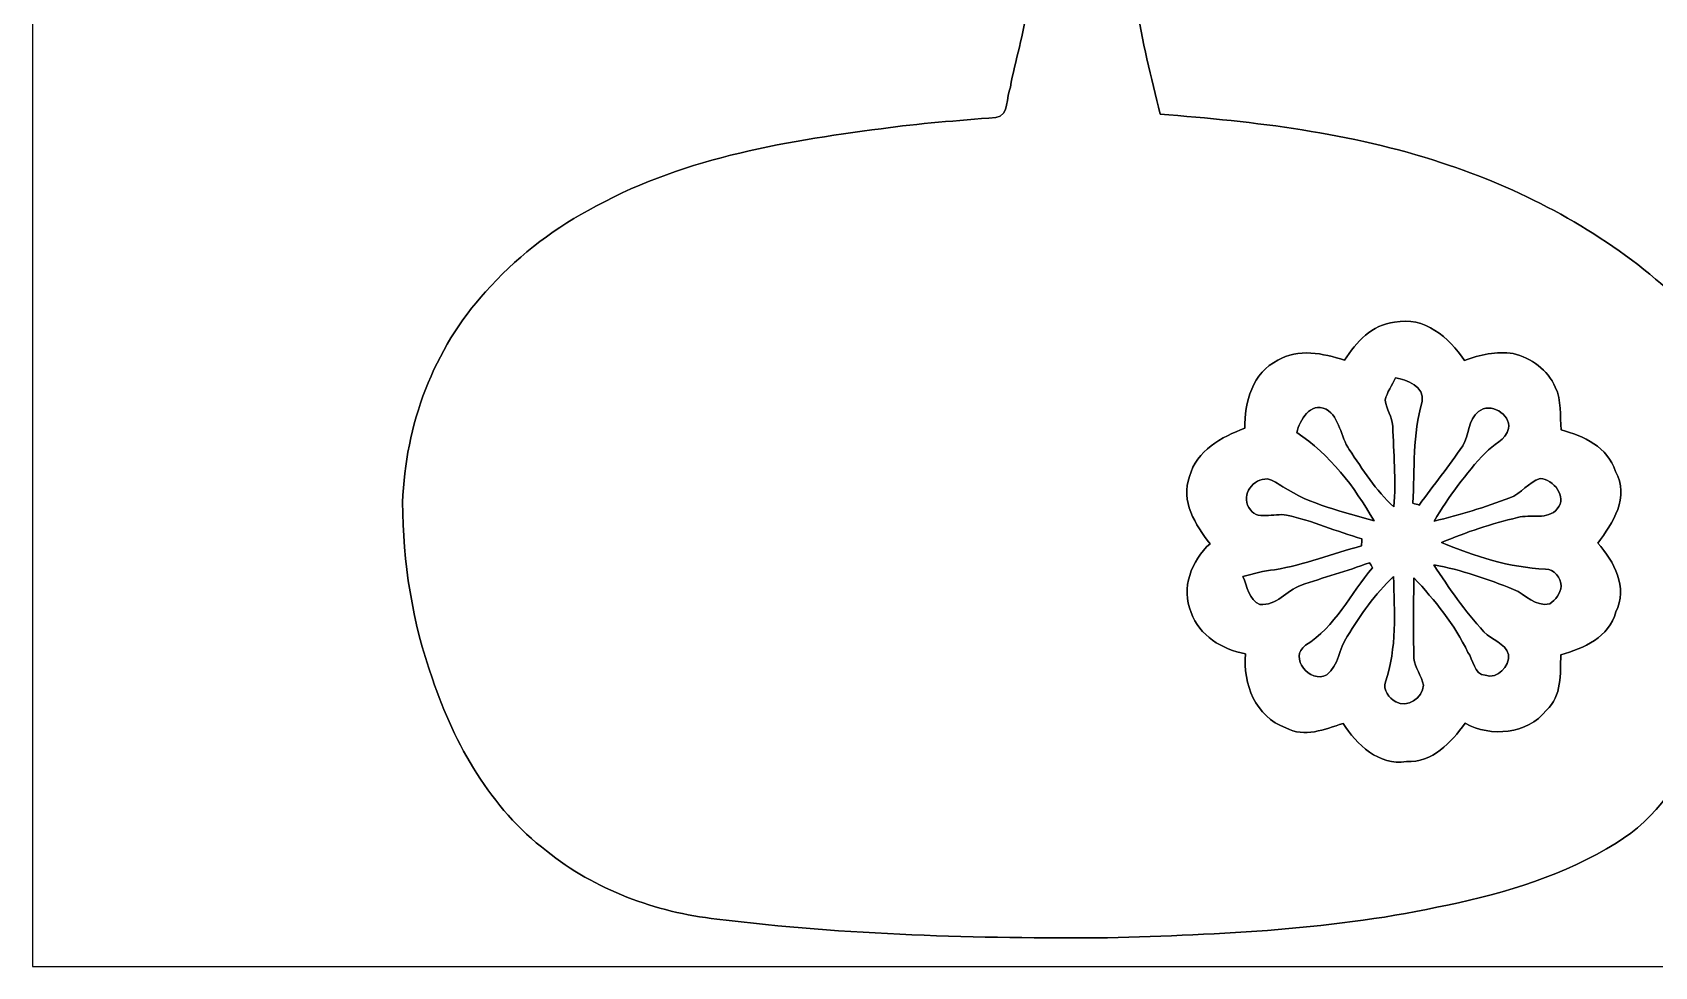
# Model space of a CAD drawing. Header units: centimetres. Extents: x -16.8 to 16.8, y -16.7 to 16.7.
# Drawn here: x -16.77 to 5.05, y -16.67 to -4.11 of the extents above; entities that cross this region are included whole.
import ezdxf

# ---------------------------------------------------------------- set-up
doc = ezdxf.new("R2010")
doc.units = ezdxf.units.CM
doc.header["$MEASUREMENT"] = 0
doc.layers.add('Layer 1', color=7, linetype='Continuous')

msp = doc.modelspace()

# ---------------------------------------------------------------- linework, layer by layer
at = {"layer": 'Layer 1', "color": 7}
for points, knots in [([(-16.77458, 16.66875), (-16.77458, 16.66875), (16.77458, 16.66875), (16.77458, 16.66875), (16.77458, 16.66875), (16.77458, 16.66875), (16.77458, -16.66875), (16.77458, -16.66875), (16.77458, -16.66875), (16.77458, -16.66875), (-16.77458, -16.66875), (-16.77458, -16.66875), (-16.77458, -16.66875), (-16.77458, -16.66875), (-16.77458, 16.66875), (-16.77458, 16.66875), (-16.77458, 16.66875), (-16.77458, 16.66875), (-16.77458, 16.66875), (-16.77458, 16.66875)], [0, 0, 0, 0, 0.16666667, 0.16666667, 0.16666667, 0.16666667, 0.33333333, 0.33333333, 0.33333333, 0.33333333, 0.5, 0.5, 0.5, 0.5, 0.66666667, 0.66666667, 0.66666667, 0.66666667, 1, 1, 1, 1]), ([(-3.3401, -1.84679), (-3.67524, -2.06516), (-3.87421, -2.47403), (-3.82446, -2.87408), (-3.82446, -2.87408), (-3.84598, -3.23039), (-3.56094, -3.48051), (-3.39266, -3.76132), (-3.39266, -3.76132), (-3.43182, -4.12821), (-3.556, -4.48275), (-3.61844, -4.84681), (-3.61844, -4.84681), (-3.67841, -4.96958), (-3.62585, -5.22993), (-3.81282, -5.2518), (-3.81282, -5.2518), (-4.32753, -5.29696), (-4.84399, -5.33118), (-5.35623, -5.4035), (-5.35623, -5.4035), (-6.71019, -5.57742), (-8.09801, -5.81589), (-9.29746, -6.50452), (-9.29746, -6.50452), (-9.81886, -6.78145), (-10.28488, -7.15574), (-10.67753, -7.59601), (-10.67753, -7.59601), (-11.38096, -8.36154), (-11.75844, -9.39341), (-11.79477, -10.42599), (-11.79477, -10.42599), (-11.79124, -11.2328), (-11.66424, -12.04066), (-11.39402, -12.80231), (-11.39402, -12.80231), (-11.09451, -13.68531), (-10.60944, -14.54115), (-9.85838, -15.11441), (-9.85838, -15.11441), (-9.20679, -15.63934), (-8.39294, -15.93744), (-7.56603, -16.03163), (-7.56603, -16.03163), (-5.82366, -16.24436), (-4.06471, -16.29657), (-2.31069, -16.28069), (-2.31069, -16.28069), (-0.77999, -16.24012), (0.76094, -16.17521), (2.26095, -15.84219), (2.26095, -15.84219), (3.05188, -15.67815), (3.84104, -15.43685), (4.53178, -15.00787), (4.53178, -15.00787), (5.08071, -14.68649), (5.42502, -14.12099), (5.69666, -13.5636), (5.69666, -13.5636), (6.14257, -12.64638), (6.223, -11.60568), (6.22794, -10.60097), (6.22794, -10.60097), (6.22053, -9.89894), (6.23111, -9.15917), (5.91538, -8.51253), (5.91538, -8.51253), (5.7023, -8.10154), (5.42255, -7.71948), (5.06342, -7.42491), (5.06342, -7.42491), (4.21781, -6.7183), (3.22615, -6.20042), (2.18017, -5.86105), (2.18017, -5.86105), (0.95779, -5.45783), (-0.32632, -5.30507), (-1.60443, -5.20876), (-1.60443, -5.20876), (-1.71203, -4.7117), (-1.8609, -4.22134), (-1.91911, -3.7151), (-1.91911, -3.7151), (-1.80058, -3.57611), (-1.68204, -3.43535), (-1.59032, -3.27695), (-1.59032, -3.27695), (-1.40123, -2.92029), (-1.44639, -2.46239), (-1.68169, -2.13783), (-1.68169, -2.13783), (-2.02389, -1.60267), (-2.8388, -1.46297), (-3.3401, -1.84679)], [0, 0, 0, 0, 0.04, 0.04, 0.04, 0.04, 0.08, 0.08, 0.08, 0.08, 0.12, 0.12, 0.12, 0.12, 0.16, 0.16, 0.16, 0.16, 0.2, 0.2, 0.2, 0.2, 0.24, 0.24, 0.24, 0.24, 0.28, 0.28, 0.28, 0.28, 0.32, 0.32, 0.32, 0.32, 0.36, 0.36, 0.36, 0.36, 0.4, 0.4, 0.4, 0.4, 0.44, 0.44, 0.44, 0.44, 0.48, 0.48, 0.48, 0.48, 0.52, 0.52, 0.52, 0.52, 0.56, 0.56, 0.56, 0.56, 0.6, 0.6, 0.6, 0.6, 0.64, 0.64, 0.64, 0.64, 0.68, 0.68, 0.68, 0.68, 0.72, 0.72, 0.72, 0.72, 0.76, 0.76, 0.76, 0.76, 0.8, 0.8, 0.8, 0.8, 0.84, 0.84, 0.84, 0.84, 0.88, 0.88, 0.88, 0.88, 0.92, 0.92, 0.92, 0.92, 1, 1, 1, 1]), ([(1.55011, -8.00559), (1.95192, -7.92021), (2.28529, -8.21055), (2.48955, -8.51994), (2.48955, -8.51994), (2.69769, -8.44091), (2.92241, -8.3947), (3.14572, -8.4261), (3.14572, -8.4261), (3.38772, -8.48431), (3.61315, -8.64588), (3.71334, -8.87977), (3.71334, -8.87977), (3.80153, -9.05651), (3.77296, -9.26183), (3.7913, -9.45374), (3.7913, -9.45374), (4.09681, -9.5317), (4.41854, -9.68516), (4.52473, -10.01077), (4.52473, -10.01077), (4.71311, -10.35403), (4.49016, -10.70822), (4.28449, -10.97633), (4.28449, -10.97633), (4.50709, -11.2201), (4.693, -11.57499), (4.52826, -11.90131), (4.52826, -11.90131), (4.43512, -12.24386), (4.09681, -12.38991), (3.78636, -12.47599), (3.78636, -12.47599), (3.78107, -12.73457), (3.80365, -13.0302), (3.59339, -13.22387), (3.59339, -13.22387), (3.33022, -13.54984), (2.85291, -13.58653), (2.49908, -13.39779), (2.49908, -13.39779), (2.31316, -13.65638), (2.05881, -13.92873), (1.70956, -13.91391), (1.70956, -13.91391), (1.3402, -13.97035), (1.04034, -13.68566), (0.85796, -13.39885), (0.85796, -13.39885), (0.6096, -13.47999), (0.34043, -13.59606), (0.08749, -13.45988), (0.08749, -13.45988), (-0.31821, -13.31136), (-0.49142, -12.8711), (-0.45614, -12.46505), (-0.45614, -12.46505), (-0.76729, -12.4019), (-1.07844, -12.22375), (-1.18569, -11.90801), (-1.18569, -11.90801), (-1.32715, -11.5824), (-1.18004, -11.21057), (-0.93204, -10.98338), (-0.93204, -10.98338), (-1.12607, -10.73115), (-1.33491, -10.40941), (-1.20756, -10.07886), (-1.20756, -10.07886), (-1.11337, -9.73173), (-0.77646, -9.54581), (-0.4639, -9.43046), (-0.4639, -9.43046), (-0.4699, -9.08614), (-0.35736, -8.67586), (-0.01905, -8.51747), (-0.01905, -8.51747), (0.25153, -8.34954), (0.5909, -8.42751), (0.87701, -8.51359), (0.87701, -8.51359), (1.03611, -8.27511), (1.24531, -8.03557), (1.55011, -8.00559), (1.55011, -8.00559), (1.55011, -8.00559), (1.55011, -8.00559), (1.55011, -8.00559)], [0, 0, 0, 0, 0.04347826, 0.04347826, 0.04347826, 0.04347826, 0.08695652, 0.08695652, 0.08695652, 0.08695652, 0.13043478, 0.13043478, 0.13043478, 0.13043478, 0.17391304, 0.17391304, 0.17391304, 0.17391304, 0.2173913, 0.2173913, 0.2173913, 0.2173913, 0.26086957, 0.26086957, 0.26086957, 0.26086957, 0.30434783, 0.30434783, 0.30434783, 0.30434783, 0.34782609, 0.34782609, 0.34782609, 0.34782609, 0.39130435, 0.39130435, 0.39130435, 0.39130435, 0.43478261, 0.43478261, 0.43478261, 0.43478261, 0.47826087, 0.47826087, 0.47826087, 0.47826087, 0.52173913, 0.52173913, 0.52173913, 0.52173913, 0.56521739, 0.56521739, 0.56521739, 0.56521739, 0.60869565, 0.60869565, 0.60869565, 0.60869565, 0.65217391, 0.65217391, 0.65217391, 0.65217391, 0.69565217, 0.69565217, 0.69565217, 0.69565217, 0.73913043, 0.73913043, 0.73913043, 0.73913043, 0.7826087, 0.7826087, 0.7826087, 0.7826087, 0.82608696, 0.82608696, 0.82608696, 0.82608696, 0.86956522, 0.86956522, 0.86956522, 0.86956522, 0.91304348, 0.91304348, 0.91304348, 0.91304348, 1, 1, 1, 1]), ([(1.56351, -8.75242), (1.51836, -8.85261), (1.44851, -8.94574), (1.4224, -9.05439), (1.4224, -9.05439), (1.44145, -9.17399), (1.5173, -9.27841), (1.52576, -9.40117), (1.52576, -9.40117), (1.53917, -9.76207), (1.57233, -10.12578), (1.54093, -10.48702), (1.54093, -10.48702), (1.29787, -10.26866), (1.12183, -9.98573), (0.94121, -9.71691), (0.94121, -9.71691), (0.82127, -9.54969), (0.81844, -9.28723), (0.63041, -9.1754), (0.63041, -9.1754), (0.40993, -9.07591), (0.27975, -9.32074), (0.2346, -9.48831), (0.2346, -9.48831), (0.68016, -9.78147), (1.01036, -10.2175), (1.27423, -10.67506), (1.27423, -10.67506), (0.85513, -10.55264), (0.41839, -10.45916), (0.04763, -10.21715), (0.04763, -10.21715), (-0.0187, -10.17693), (-0.0829, -10.12754), (-0.16016, -10.11273), (-0.16016, -10.11273), (-0.34572, -10.10532), (-0.51858, -10.3184), (-0.40887, -10.49726), (-0.40887, -10.49726), (-0.31291, -10.68846), (-0.0695, -10.56252), (0.09878, -10.60027), (0.09878, -10.60027), (0.44591, -10.67047), (0.77011, -10.82499), (1.11196, -10.91671), (1.11196, -10.91671), (1.1109, -10.94105), (1.10808, -10.98903), (1.10702, -11.01337), (1.10702, -11.01337), (0.71614, -11.11779), (0.3369, -11.26737), (-0.0635, -11.33263), (-0.0635, -11.33263), (-0.20884, -11.34992), (-0.3496, -11.38626), (-0.48966, -11.42647), (-0.48966, -11.42647), (-0.43568, -11.54994), (-0.40781, -11.74186), (-0.26141, -11.80042), (-0.26141, -11.80042), (-0.03563, -11.82088), (0.0949, -11.61486), (0.28716, -11.54359), (0.28716, -11.54359), (0.59372, -11.43706), (0.9084, -11.35345), (1.2125, -11.23915), (1.2125, -11.23915), (1.22308, -11.25573), (1.24495, -11.28924), (1.25589, -11.30582), (1.25589, -11.30582), (0.95744, -11.65542), (0.75424, -12.10345), (0.35101, -12.34969), (0.35101, -12.34969), (0.12524, -12.51056), (0.40675, -12.8711), (0.64064, -12.74762), (0.64064, -12.74762), (0.79834, -12.61816), (0.80398, -12.39238), (0.91405, -12.23116), (0.91405, -12.23116), (1.08761, -11.93976), (1.29187, -11.66142), (1.53564, -11.42506), (1.53564, -11.42506), (1.55152, -11.89672), (1.58397, -12.38991), (1.42663, -12.84217), (1.42663, -12.84217), (1.39277, -12.95224), (1.47355, -13.05983), (1.5681, -13.10852), (1.5681, -13.10852), (1.72261, -13.20377), (1.92864, -13.05242), (1.93816, -12.88591), (1.93816, -12.88591), (1.91982, -12.75821), (1.82245, -12.65484), (1.81116, -12.52573), (1.81116, -12.52573), (1.80128, -12.16378), (1.80411, -11.80253), (1.81151, -11.44129), (1.81151, -11.44129), (2.08986, -11.74538), (2.3622, -12.06747), (2.53682, -12.44529), (2.53682, -12.44529), (2.61232, -12.5349), (2.61691, -12.74445), (2.77001, -12.75221), (2.77001, -12.75221), (2.94146, -12.80936), (3.09633, -12.63156), (3.08504, -12.47422), (3.08504, -12.47422), (3.03953, -12.31688), (2.85574, -12.27808), (2.75272, -12.16872), (2.75272, -12.16872), (2.50014, -11.88967), (2.28036, -11.58275), (2.07927, -11.26561), (2.07927, -11.26561), (2.44722, -11.33581), (2.80529, -11.45646), (3.15172, -11.59863), (3.15172, -11.59863), (3.31505, -11.66424), (3.44241, -11.8364), (3.63749, -11.7916), (3.63749, -11.7916), (3.71722, -11.73797), (3.78636, -11.6526), (3.7913, -11.55347), (3.7913, -11.55347), (3.78707, -11.44305), (3.70029, -11.32452), (3.58211, -11.32487), (3.58211, -11.32487), (3.09562, -11.30723), (2.62855, -11.15025), (2.18158, -10.96892), (2.18158, -10.96892), (2.51178, -10.8264), (2.85679, -10.71492), (3.2064, -10.63202), (3.2064, -10.63202), (3.37608, -10.58228), (3.61632, -10.674), (3.74015, -10.51242), (3.74015, -10.51242), (3.8802, -10.35332), (3.68794, -10.11837), (3.51084, -10.10849), (3.51084, -10.10849), (3.34963, -10.14906), (3.25826, -10.31487), (3.10021, -10.36673), (3.10021, -10.36673), (2.76719, -10.48949), (2.42888, -10.60274), (2.08174, -10.67858), (2.08174, -10.67858), (2.28283, -10.35226), (2.50825, -10.03829), (2.77213, -9.75995), (2.77213, -9.75995), (2.87408, -9.652), (3.048, -9.59062), (3.08469, -9.43292), (3.08469, -9.43292), (3.11185, -9.23537), (2.83774, -9.07944), (2.68146, -9.20644), (2.68146, -9.20644), (2.53647, -9.31474), (2.56046, -9.52288), (2.46733, -9.66611), (2.46733, -9.66611), (2.28353, -9.93951), (2.0768, -10.19669), (1.88348, -10.46374), (1.88348, -10.46374), (1.86231, -10.45774), (1.81928, -10.44575), (1.79811, -10.43975), (1.79811, -10.43975), (1.82174, -9.98149), (1.79282, -9.51583), (1.92229, -9.07097), (1.92229, -9.07097), (1.95756, -8.87166), (1.71697, -8.77676), (1.56351, -8.75242)], [0, 0, 0, 0, 0.01923077, 0.01923077, 0.01923077, 0.01923077, 0.03846154, 0.03846154, 0.03846154, 0.03846154, 0.05769231, 0.05769231, 0.05769231, 0.05769231, 0.07692308, 0.07692308, 0.07692308, 0.07692308, 0.09615385, 0.09615385, 0.09615385, 0.09615385, 0.11538462, 0.11538462, 0.11538462, 0.11538462, 0.13461538, 0.13461538, 0.13461538, 0.13461538, 0.15384615, 0.15384615, 0.15384615, 0.15384615, 0.17307692, 0.17307692, 0.17307692, 0.17307692, 0.19230769, 0.19230769, 0.19230769, 0.19230769, 0.21153846, 0.21153846, 0.21153846, 0.21153846, 0.23076923, 0.23076923, 0.23076923, 0.23076923, 0.25, 0.25, 0.25, 0.25, 0.26923077, 0.26923077, 0.26923077, 0.26923077, 0.28846154, 0.28846154, 0.28846154, 0.28846154, 0.30769231, 0.30769231, 0.30769231, 0.30769231, 0.32692308, 0.32692308, 0.32692308, 0.32692308, 0.34615385, 0.34615385, 0.34615385, 0.34615385, 0.36538462, 0.36538462, 0.36538462, 0.36538462, 0.38461538, 0.38461538, 0.38461538, 0.38461538, 0.40384615, 0.40384615, 0.40384615, 0.40384615, 0.42307692, 0.42307692, 0.42307692, 0.42307692, 0.44230769, 0.44230769, 0.44230769, 0.44230769, 0.46153846, 0.46153846, 0.46153846, 0.46153846, 0.48076923, 0.48076923, 0.48076923, 0.48076923, 0.5, 0.5, 0.5, 0.5, 0.51923077, 0.51923077, 0.51923077, 0.51923077, 0.53846154, 0.53846154, 0.53846154, 0.53846154, 0.55769231, 0.55769231, 0.55769231, 0.55769231, 0.57692308, 0.57692308, 0.57692308, 0.57692308, 0.59615385, 0.59615385, 0.59615385, 0.59615385, 0.61538462, 0.61538462, 0.61538462, 0.61538462, 0.63461538, 0.63461538, 0.63461538, 0.63461538, 0.65384615, 0.65384615, 0.65384615, 0.65384615, 0.67307692, 0.67307692, 0.67307692, 0.67307692, 0.69230769, 0.69230769, 0.69230769, 0.69230769, 0.71153846, 0.71153846, 0.71153846, 0.71153846, 0.73076923, 0.73076923, 0.73076923, 0.73076923, 0.75, 0.75, 0.75, 0.75, 0.76923077, 0.76923077, 0.76923077, 0.76923077, 0.78846154, 0.78846154, 0.78846154, 0.78846154, 0.80769231, 0.80769231, 0.80769231, 0.80769231, 0.82692308, 0.82692308, 0.82692308, 0.82692308, 0.84615385, 0.84615385, 0.84615385, 0.84615385, 0.86538462, 0.86538462, 0.86538462, 0.86538462, 0.88461538, 0.88461538, 0.88461538, 0.88461538, 0.90384615, 0.90384615, 0.90384615, 0.90384615, 0.92307692, 0.92307692, 0.92307692, 0.92307692, 0.94230769, 0.94230769, 0.94230769, 0.94230769, 0.96153846, 0.96153846, 0.96153846, 0.96153846, 1, 1, 1, 1])]:
    msp.add_open_spline(points, degree=3, knots=knots, dxfattribs=at)
at = {"layer": 'Layer 1', "color": 8}
for points, knots in [([(-3.3401, -1.84679), (-2.8388, -1.46297), (-2.02389, -1.60267), (-1.68169, -2.13783), (-1.68169, -2.13783), (-1.44639, -2.46239), (-1.40123, -2.92029), (-1.59032, -3.27695), (-1.59032, -3.27695), (-1.68204, -3.43535), (-1.80058, -3.57611), (-1.91911, -3.7151), (-1.91911, -3.7151), (-1.8609, -4.22134), (-1.71203, -4.7117), (-1.60443, -5.20876), (-1.60443, -5.20876), (-0.32632, -5.30507), (0.95779, -5.45783), (2.18017, -5.86105), (2.18017, -5.86105), (3.22615, -6.20042), (4.21781, -6.7183), (5.06342, -7.42491), (5.06342, -7.42491), (5.42255, -7.71948), (5.7023, -8.10154), (5.91538, -8.51253), (5.91538, -8.51253), (6.23111, -9.15917), (6.22053, -9.89894), (6.22794, -10.60097), (6.22794, -10.60097), (6.223, -11.60568), (6.14257, -12.64638), (5.69666, -13.5636), (5.69666, -13.5636), (5.42502, -14.12099), (5.08071, -14.68649), (4.53178, -15.00787), (4.53178, -15.00787), (3.84104, -15.43685), (3.05188, -15.67815), (2.26095, -15.84219), (2.26095, -15.84219), (0.76094, -16.17521), (-0.77999, -16.24012), (-2.31069, -16.28069), (-2.31069, -16.28069), (-4.06471, -16.29657), (-5.82366, -16.24436), (-7.56603, -16.03163), (-7.56603, -16.03163), (-8.39294, -15.93744), (-9.20679, -15.63934), (-9.85838, -15.11441), (-9.85838, -15.11441), (-10.60944, -14.54115), (-11.09451, -13.68531), (-11.39402, -12.80231), (-11.39402, -12.80231), (-11.66424, -12.04066), (-11.79124, -11.2328), (-11.79477, -10.42599), (-11.79477, -10.42599), (-11.75844, -9.39341), (-11.38096, -8.36154), (-10.67753, -7.59601), (-10.67753, -7.59601), (-10.28488, -7.15574), (-9.81886, -6.78145), (-9.29746, -6.50452), (-9.29746, -6.50452), (-8.09801, -5.81589), (-6.71019, -5.57742), (-5.35623, -5.4035), (-5.35623, -5.4035), (-4.84399, -5.33118), (-4.32753, -5.29696), (-3.81282, -5.2518), (-3.81282, -5.2518), (-3.62585, -5.22993), (-3.67841, -4.96958), (-3.61844, -4.84681), (-3.61844, -4.84681), (-3.556, -4.48275), (-3.43182, -4.12821), (-3.39266, -3.76132), (-3.39266, -3.76132), (-3.56094, -3.48051), (-3.84598, -3.23039), (-3.82446, -2.87408), (-3.82446, -2.87408), (-3.87421, -2.47403), (-3.67524, -2.06516), (-3.3401, -1.84679), (-3.3401, -1.84679), (-3.3401, -1.84679), (-3.3401, -1.84679), (-3.3401, -1.84679)], [0, 0, 0, 0, 0.03846154, 0.03846154, 0.03846154, 0.03846154, 0.07692308, 0.07692308, 0.07692308, 0.07692308, 0.11538462, 0.11538462, 0.11538462, 0.11538462, 0.15384615, 0.15384615, 0.15384615, 0.15384615, 0.19230769, 0.19230769, 0.19230769, 0.19230769, 0.23076923, 0.23076923, 0.23076923, 0.23076923, 0.26923077, 0.26923077, 0.26923077, 0.26923077, 0.30769231, 0.30769231, 0.30769231, 0.30769231, 0.34615385, 0.34615385, 0.34615385, 0.34615385, 0.38461538, 0.38461538, 0.38461538, 0.38461538, 0.42307692, 0.42307692, 0.42307692, 0.42307692, 0.46153846, 0.46153846, 0.46153846, 0.46153846, 0.5, 0.5, 0.5, 0.5, 0.53846154, 0.53846154, 0.53846154, 0.53846154, 0.57692308, 0.57692308, 0.57692308, 0.57692308, 0.61538462, 0.61538462, 0.61538462, 0.61538462, 0.65384615, 0.65384615, 0.65384615, 0.65384615, 0.69230769, 0.69230769, 0.69230769, 0.69230769, 0.73076923, 0.73076923, 0.73076923, 0.73076923, 0.76923077, 0.76923077, 0.76923077, 0.76923077, 0.80769231, 0.80769231, 0.80769231, 0.80769231, 0.84615385, 0.84615385, 0.84615385, 0.84615385, 0.88461538, 0.88461538, 0.88461538, 0.88461538, 0.92307692, 0.92307692, 0.92307692, 0.92307692, 1, 1, 1, 1]), ([(1.55011, -8.00559), (1.24531, -8.03557), (1.03611, -8.27511), (0.87701, -8.51359), (0.87701, -8.51359), (0.5909, -8.42751), (0.25153, -8.34954), (-0.01905, -8.51747), (-0.01905, -8.51747), (-0.35736, -8.67586), (-0.4699, -9.08614), (-0.4639, -9.43046), (-0.4639, -9.43046), (-0.77646, -9.54581), (-1.11337, -9.73173), (-1.20756, -10.07886), (-1.20756, -10.07886), (-1.33491, -10.40941), (-1.12607, -10.73115), (-0.93204, -10.98338), (-0.93204, -10.98338), (-1.18004, -11.21057), (-1.32715, -11.5824), (-1.18569, -11.90801), (-1.18569, -11.90801), (-1.07844, -12.22375), (-0.76729, -12.4019), (-0.45614, -12.46505), (-0.45614, -12.46505), (-0.49142, -12.8711), (-0.31821, -13.31136), (0.08749, -13.45988), (0.08749, -13.45988), (0.34043, -13.59606), (0.6096, -13.47999), (0.85796, -13.39885), (0.85796, -13.39885), (1.04034, -13.68566), (1.3402, -13.97035), (1.70956, -13.91391), (1.70956, -13.91391), (2.05881, -13.92873), (2.31316, -13.65638), (2.49908, -13.39779), (2.49908, -13.39779), (2.85291, -13.58653), (3.33022, -13.54984), (3.59339, -13.22387), (3.59339, -13.22387), (3.80365, -13.0302), (3.78107, -12.73457), (3.78636, -12.47599), (3.78636, -12.47599), (4.09681, -12.38991), (4.43512, -12.24386), (4.52826, -11.90131), (4.52826, -11.90131), (4.693, -11.57499), (4.50709, -11.2201), (4.28449, -10.97633), (4.28449, -10.97633), (4.49016, -10.70822), (4.71311, -10.35403), (4.52473, -10.01077), (4.52473, -10.01077), (4.41854, -9.68516), (4.09681, -9.5317), (3.7913, -9.45374), (3.7913, -9.45374), (3.77296, -9.26183), (3.80153, -9.05651), (3.71334, -8.87977), (3.71334, -8.87977), (3.61315, -8.64588), (3.38772, -8.48431), (3.14572, -8.4261), (3.14572, -8.4261), (2.92241, -8.3947), (2.69769, -8.44091), (2.48955, -8.51994), (2.48955, -8.51994), (2.28529, -8.21055), (1.95192, -7.92021), (1.55011, -8.00559)], [0, 0, 0, 0, 0.04545455, 0.04545455, 0.04545455, 0.04545455, 0.09090909, 0.09090909, 0.09090909, 0.09090909, 0.13636364, 0.13636364, 0.13636364, 0.13636364, 0.18181818, 0.18181818, 0.18181818, 0.18181818, 0.22727273, 0.22727273, 0.22727273, 0.22727273, 0.27272727, 0.27272727, 0.27272727, 0.27272727, 0.31818182, 0.31818182, 0.31818182, 0.31818182, 0.36363636, 0.36363636, 0.36363636, 0.36363636, 0.40909091, 0.40909091, 0.40909091, 0.40909091, 0.45454545, 0.45454545, 0.45454545, 0.45454545, 0.5, 0.5, 0.5, 0.5, 0.54545455, 0.54545455, 0.54545455, 0.54545455, 0.59090909, 0.59090909, 0.59090909, 0.59090909, 0.63636364, 0.63636364, 0.63636364, 0.63636364, 0.68181818, 0.68181818, 0.68181818, 0.68181818, 0.72727273, 0.72727273, 0.72727273, 0.72727273, 0.77272727, 0.77272727, 0.77272727, 0.77272727, 0.81818182, 0.81818182, 0.81818182, 0.81818182, 0.86363636, 0.86363636, 0.86363636, 0.86363636, 0.90909091, 0.90909091, 0.90909091, 0.90909091, 1, 1, 1, 1]), ([(1.56351, -8.75242), (1.71697, -8.77676), (1.95756, -8.87166), (1.92229, -9.07097), (1.92229, -9.07097), (1.79282, -9.51583), (1.82174, -9.98149), (1.79811, -10.43975), (1.79811, -10.43975), (1.81928, -10.44575), (1.86231, -10.45774), (1.88348, -10.46374), (1.88348, -10.46374), (2.0768, -10.19669), (2.28353, -9.93951), (2.46733, -9.66611), (2.46733, -9.66611), (2.56046, -9.52288), (2.53647, -9.31474), (2.68146, -9.20644), (2.68146, -9.20644), (2.83774, -9.07944), (3.11185, -9.23537), (3.08469, -9.43292), (3.08469, -9.43292), (3.048, -9.59062), (2.87408, -9.652), (2.77213, -9.75995), (2.77213, -9.75995), (2.50825, -10.03829), (2.28283, -10.35226), (2.08174, -10.67858), (2.08174, -10.67858), (2.42888, -10.60274), (2.76719, -10.48949), (3.10021, -10.36673), (3.10021, -10.36673), (3.25826, -10.31487), (3.34963, -10.14906), (3.51084, -10.10849), (3.51084, -10.10849), (3.68794, -10.11837), (3.8802, -10.35332), (3.74015, -10.51242), (3.74015, -10.51242), (3.61632, -10.674), (3.37608, -10.58228), (3.2064, -10.63202), (3.2064, -10.63202), (2.85679, -10.71492), (2.51178, -10.8264), (2.18158, -10.96892), (2.18158, -10.96892), (2.62855, -11.15025), (3.09562, -11.30723), (3.58211, -11.32487), (3.58211, -11.32487), (3.70029, -11.32452), (3.78707, -11.44305), (3.7913, -11.55347), (3.7913, -11.55347), (3.78636, -11.6526), (3.71722, -11.73797), (3.63749, -11.7916), (3.63749, -11.7916), (3.44241, -11.8364), (3.31505, -11.66424), (3.15172, -11.59863), (3.15172, -11.59863), (2.80529, -11.45646), (2.44722, -11.33581), (2.07927, -11.26561), (2.07927, -11.26561), (2.28036, -11.58275), (2.50014, -11.88967), (2.75272, -12.16872), (2.75272, -12.16872), (2.85574, -12.27808), (3.03953, -12.31688), (3.08504, -12.47422), (3.08504, -12.47422), (3.09633, -12.63156), (2.94146, -12.80936), (2.77001, -12.75221), (2.77001, -12.75221), (2.61691, -12.74445), (2.61232, -12.5349), (2.53682, -12.44529), (2.53682, -12.44529), (2.3622, -12.06747), (2.08986, -11.74538), (1.81151, -11.44129), (1.81151, -11.44129), (1.80411, -11.80253), (1.80128, -12.16378), (1.81116, -12.52573), (1.81116, -12.52573), (1.82245, -12.65484), (1.91982, -12.75821), (1.93816, -12.88591), (1.93816, -12.88591), (1.92864, -13.05242), (1.72261, -13.20377), (1.5681, -13.10852), (1.5681, -13.10852), (1.47355, -13.05983), (1.39277, -12.95224), (1.42663, -12.84217), (1.42663, -12.84217), (1.58397, -12.38991), (1.55152, -11.89672), (1.53564, -11.42506), (1.53564, -11.42506), (1.29187, -11.66142), (1.08761, -11.93976), (0.91405, -12.23116), (0.91405, -12.23116), (0.80398, -12.39238), (0.79834, -12.61816), (0.64064, -12.74762), (0.64064, -12.74762), (0.40675, -12.8711), (0.12524, -12.51056), (0.35101, -12.34969), (0.35101, -12.34969), (0.75424, -12.10345), (0.95744, -11.65542), (1.25589, -11.30582), (1.25589, -11.30582), (1.24495, -11.28924), (1.22308, -11.25573), (1.2125, -11.23915), (1.2125, -11.23915), (0.9084, -11.35345), (0.59372, -11.43706), (0.28716, -11.54359), (0.28716, -11.54359), (0.0949, -11.61486), (-0.03563, -11.82088), (-0.26141, -11.80042), (-0.26141, -11.80042), (-0.40781, -11.74186), (-0.43568, -11.54994), (-0.48966, -11.42647), (-0.48966, -11.42647), (-0.3496, -11.38626), (-0.20884, -11.34992), (-0.0635, -11.33263), (-0.0635, -11.33263), (0.3369, -11.26737), (0.71614, -11.11779), (1.10702, -11.01337), (1.10702, -11.01337), (1.10808, -10.98903), (1.1109, -10.94105), (1.11196, -10.91671), (1.11196, -10.91671), (0.77011, -10.82499), (0.44591, -10.67047), (0.09878, -10.60027), (0.09878, -10.60027), (-0.0695, -10.56252), (-0.31291, -10.68846), (-0.40887, -10.49726), (-0.40887, -10.49726), (-0.51858, -10.3184), (-0.34572, -10.10532), (-0.16016, -10.11273), (-0.16016, -10.11273), (-0.0829, -10.12754), (-0.0187, -10.17693), (0.04763, -10.21715), (0.04763, -10.21715), (0.41839, -10.45916), (0.85513, -10.55264), (1.27423, -10.67506), (1.27423, -10.67506), (1.01036, -10.2175), (0.68016, -9.78147), (0.2346, -9.48831), (0.2346, -9.48831), (0.27975, -9.32074), (0.40993, -9.07591), (0.63041, -9.1754), (0.63041, -9.1754), (0.81844, -9.28723), (0.82127, -9.54969), (0.94121, -9.71691), (0.94121, -9.71691), (1.12183, -9.98573), (1.29787, -10.26866), (1.54093, -10.48702), (1.54093, -10.48702), (1.57233, -10.12578), (1.53917, -9.76207), (1.52576, -9.40117), (1.52576, -9.40117), (1.5173, -9.27841), (1.44145, -9.17399), (1.4224, -9.05439), (1.4224, -9.05439), (1.44851, -8.94574), (1.51836, -8.85261), (1.56351, -8.75242)], [0, 0, 0, 0, 0.01923077, 0.01923077, 0.01923077, 0.01923077, 0.03846154, 0.03846154, 0.03846154, 0.03846154, 0.05769231, 0.05769231, 0.05769231, 0.05769231, 0.07692308, 0.07692308, 0.07692308, 0.07692308, 0.09615385, 0.09615385, 0.09615385, 0.09615385, 0.11538462, 0.11538462, 0.11538462, 0.11538462, 0.13461538, 0.13461538, 0.13461538, 0.13461538, 0.15384615, 0.15384615, 0.15384615, 0.15384615, 0.17307692, 0.17307692, 0.17307692, 0.17307692, 0.19230769, 0.19230769, 0.19230769, 0.19230769, 0.21153846, 0.21153846, 0.21153846, 0.21153846, 0.23076923, 0.23076923, 0.23076923, 0.23076923, 0.25, 0.25, 0.25, 0.25, 0.26923077, 0.26923077, 0.26923077, 0.26923077, 0.28846154, 0.28846154, 0.28846154, 0.28846154, 0.30769231, 0.30769231, 0.30769231, 0.30769231, 0.32692308, 0.32692308, 0.32692308, 0.32692308, 0.34615385, 0.34615385, 0.34615385, 0.34615385, 0.36538462, 0.36538462, 0.36538462, 0.36538462, 0.38461538, 0.38461538, 0.38461538, 0.38461538, 0.40384615, 0.40384615, 0.40384615, 0.40384615, 0.42307692, 0.42307692, 0.42307692, 0.42307692, 0.44230769, 0.44230769, 0.44230769, 0.44230769, 0.46153846, 0.46153846, 0.46153846, 0.46153846, 0.48076923, 0.48076923, 0.48076923, 0.48076923, 0.5, 0.5, 0.5, 0.5, 0.51923077, 0.51923077, 0.51923077, 0.51923077, 0.53846154, 0.53846154, 0.53846154, 0.53846154, 0.55769231, 0.55769231, 0.55769231, 0.55769231, 0.57692308, 0.57692308, 0.57692308, 0.57692308, 0.59615385, 0.59615385, 0.59615385, 0.59615385, 0.61538462, 0.61538462, 0.61538462, 0.61538462, 0.63461538, 0.63461538, 0.63461538, 0.63461538, 0.65384615, 0.65384615, 0.65384615, 0.65384615, 0.67307692, 0.67307692, 0.67307692, 0.67307692, 0.69230769, 0.69230769, 0.69230769, 0.69230769, 0.71153846, 0.71153846, 0.71153846, 0.71153846, 0.73076923, 0.73076923, 0.73076923, 0.73076923, 0.75, 0.75, 0.75, 0.75, 0.76923077, 0.76923077, 0.76923077, 0.76923077, 0.78846154, 0.78846154, 0.78846154, 0.78846154, 0.80769231, 0.80769231, 0.80769231, 0.80769231, 0.82692308, 0.82692308, 0.82692308, 0.82692308, 0.84615385, 0.84615385, 0.84615385, 0.84615385, 0.86538462, 0.86538462, 0.86538462, 0.86538462, 0.88461538, 0.88461538, 0.88461538, 0.88461538, 0.90384615, 0.90384615, 0.90384615, 0.90384615, 0.92307692, 0.92307692, 0.92307692, 0.92307692, 0.94230769, 0.94230769, 0.94230769, 0.94230769, 0.96153846, 0.96153846, 0.96153846, 0.96153846, 1, 1, 1, 1])]:
    msp.add_open_spline(points, degree=3, knots=knots, dxfattribs=at)

doc.saveas('drawing.dxf')
